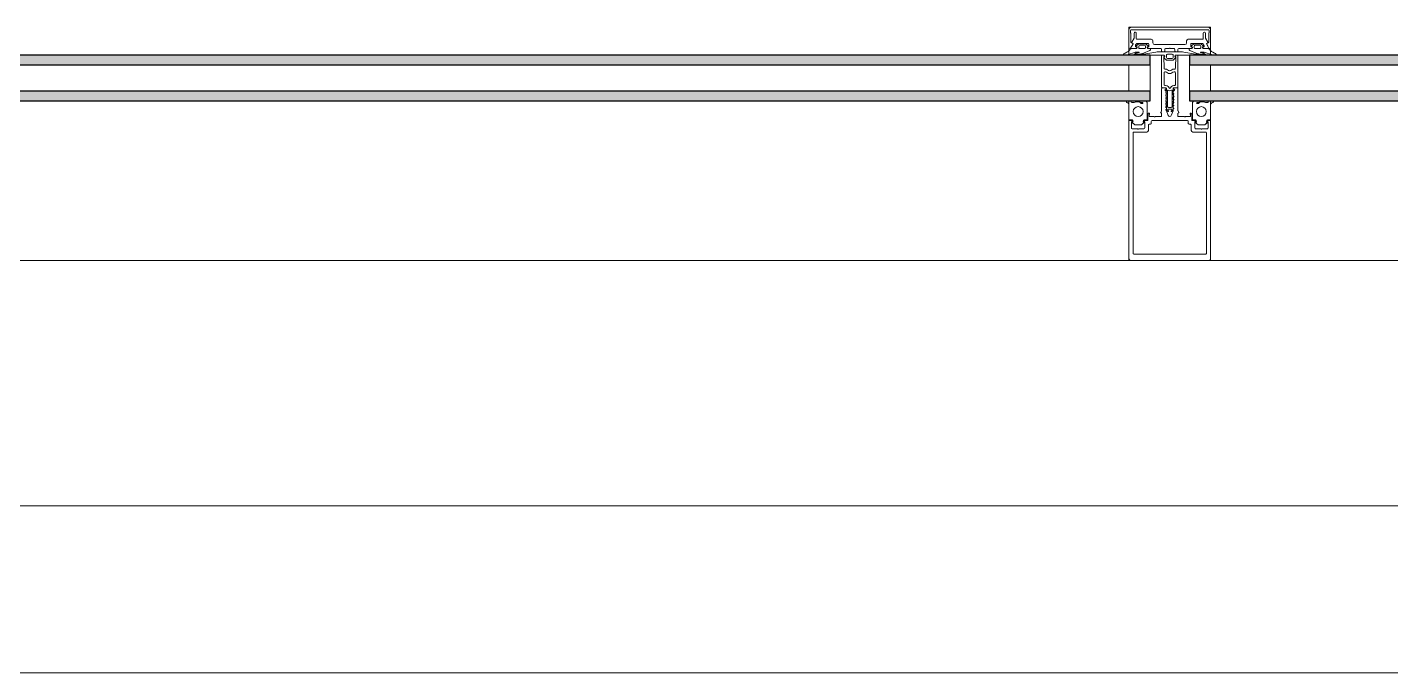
# Model space of a CAD drawing. Header units: millimetres. Extents: x 90978 to 295199, y -4084 to 97293.
# Drawn here: x 201352 to 202186, y 34301 to 34696 of the extents above; entities that cross this region are included whole.
import ezdxf

# ---------------------------------------------------------------- set-up
doc = ezdxf.new("R2010")
doc.units = ezdxf.units.MM
doc.header["$MEASUREMENT"] = 0
for name, color, linetype, lineweight in [('CSM-STL-XX-ZZ-M3-A-XXXX-00001_detached _19_04_21__rvt-1-Level 0$0$A-DETL-GENF', 7, 'CONTINUOUS', 9), ('CSM-STL-XX-ZZ-M3-A-XXXX-00001_detached _19_04_21__rvt-1-Level 0$0$A-GLAZ-CURT', 7, 'CONTINUOUS', 9), ('CSM-STL-XX-ZZ-M3-A-XXXX-00001_detached _19_04_21__rvt-1-Level 0$0$A-GLAZ-CWMG', 7, 'CONTINUOUS', 9), ('CSM-STL-XX-ZZ-M3-A-XXXX-00001_detached _19_04_21__rvt-1-Level 0$0$A-WALL', 7, 'CONTINUOUS', 9), ('CSM-STL-XX-ZZ-M3-A-XXXX-00001_detached _19_04_21__rvt-1-Level 0$0$I-WALL', 7, 'CONTINUOUS', 9)]:
    doc.layers.add(name, color=color, linetype=linetype, lineweight=lineweight)

msp = doc.modelspace()

# ---------------------------------------------------------------- hatches: boundary and pattern name
at = {"layer": 'CSM-STL-XX-ZZ-M3-A-XXXX-00001_detached _19_04_21__rvt-1-Level 0$0$A-GLAZ-CURT'}
h = msp.add_hatch(color=256, dxfattribs=at)
h.paths.add_polyline_path([(202038.83, 34650.73), (202038.83, 34656.73), (200562.83, 34656.73), (200562.83, 34650.73), (201898.18, 34650.73)], flags=0)
h.paths.add_polyline_path([(201898.18, 34672.73), (202038.83, 34672.73), (202038.83, 34678.73), (200562.83, 34678.73), (200562.83, 34672.73), (201264.73, 34672.73)], flags=0)
h = msp.add_hatch(color=256, dxfattribs=at)
h.paths.add_polyline_path([(203538.83, 34650.73), (203538.83, 34656.73), (202062.83, 34656.73), (202062.83, 34650.73), (203398.18, 34650.73)], flags=0)
h.paths.add_polyline_path([(203398.18, 34672.73), (203538.83, 34672.73), (203538.83, 34678.73), (202062.83, 34678.73), (202062.83, 34672.73), (202764.73, 34672.73)], flags=0)

# ---------------------------------------------------------------- linework, layer by layer
at = {"layer": 'CSM-STL-XX-ZZ-M3-A-XXXX-00001_detached _19_04_21__rvt-1-Level 0$0$A-DETL-GENF'}
for p, q in [((202025.83, 34683.23), (202025.83, 34694.23)), ((202026.83, 34693.73), (202026.83, 34692.38)), ((202027.03, 34692.03), (202027.03, 34686.6)), ((202027.33, 34695.73), (202074.33, 34695.73)), ((202028.03, 34694.23), (202027.33, 34694.23)), ((202028.96, 34689.01), (202027.56, 34686.57)), ((202070.13, 34694.23), (202028.03, 34694.23)), ((202029.03, 34692.22), (202029.03, 34689.26)), ((202029.83, 34692.72), (202029.53, 34692.72)), ((202030.33, 34688.92), (202030.33, 34692.22)), ((202039.53, 34688.42), (202030.83, 34688.42)), ((202070.83, 34688.42), (202062.13, 34688.42)), ((202074.33, 34694.23), (202070.13, 34694.23)), ((202071.33, 34692.22), (202071.33, 34688.92)), ((202072.13, 34692.72), (202071.83, 34692.72)), ((202072.63, 34689.26), (202072.63, 34692.22)), ((202074.11, 34686.57), (202072.7, 34689.01)), ((202074.63, 34686.51), (202074.63, 34692.03)), ((202074.83, 34692.38), (202074.83, 34693.73)), ((202075.83, 34694.23), (202075.83, 34683.23)), ((202026.71, 34682.73), (202026.33, 34682.73)), ((202028.4, 34685.62), (202026.86, 34683.03)), ((202028.25, 34685.56), (202026.89, 34682.84)), ((202027.03, 34682.72), (202029.86, 34682.72)), ((202027.13, 34686.43), (202028.17, 34685.83)), ((202027.23, 34682.71), (202030.48, 34682.71)), ((202027.63, 34686.3), (202028.33, 34685.9)), ((202029.83, 34683.92), (202029.83, 34684.42)), ((202029.97, 34679.98), (202032.06, 34680.32)), ((202030.48, 34683.85), (202030.03, 34683.72)), ((202032.02, 34680.51), (202030.26, 34680.51)), ((202030.33, 34684.37), (202031.83, 34685.71)), ((202030.68, 34683.81), (202030.48, 34683.85)), ((202030.68, 34682.91), (202030.68, 34683.81)), ((202031.33, 34685.92), (202037.53, 34685.92)), ((202031.83, 34685.71), (202036.04, 34685.71)), ((202031.93, 34684.21), (202031.93, 34683.21)), ((202035.43, 34684.71), (202032.43, 34684.71)), ((202032.43, 34682.71), (202035.43, 34682.71)), ((202038.62, 34681.59), (202034.73, 34680.01)), ((202035.02, 34679.29), (202042.24, 34680.56)), ((202035.93, 34683.21), (202035.93, 34684.21)), ((202036.04, 34685.71), (202037.53, 34684.37)), ((202037.38, 34683.85), (202037.18, 34683.81)), ((202037.18, 34683.81), (202037.18, 34682.91)), ((202037.83, 34683.72), (202037.38, 34683.85)), ((202037.38, 34682.71), (202038.93, 34682.71)), ((202038.01, 34682.72), (202045.33, 34682.72)), ((202038.03, 34685.42), (202038.03, 34683.92)), ((202038.93, 34682.71), (202038.93, 34682.05)), ((202040.53, 34686.22), (202040.53, 34687.42)), ((202050.83, 34685.22), (202041.53, 34685.22)), ((202043.98, 34680.71), (202050.83, 34680.71)), ((202045.83, 34682.22), (202045.83, 34681.22)), ((202046.33, 34680.72), (202047.23, 34680.72)), ((202047.73, 34681.22), (202047.73, 34682.22)), ((202048.23, 34682.72), (202050.53, 34682.72)), ((202060.13, 34685.22), (202050.83, 34685.22)), ((202050.83, 34680.71), (202057.69, 34680.71)), ((202051.13, 34682.72), (202053.43, 34682.72)), ((202053.93, 34682.22), (202053.93, 34681.22)), ((202054.43, 34680.72), (202055.33, 34680.72)), ((202055.83, 34681.22), (202055.83, 34682.22)), ((202056.33, 34682.72), (202063.66, 34682.72)), ((202059.42, 34680.56), (202066.64, 34679.29)), ((202061.13, 34687.42), (202061.13, 34686.22)), ((202062.73, 34682.71), (202062.73, 34682.05)), ((202064.28, 34682.71), (202062.73, 34682.71)), ((202063.04, 34681.59), (202066.93, 34680.01)), ((202063.63, 34683.92), (202063.63, 34685.42)), ((202063.83, 34683.72), (202064.28, 34683.85)), ((202064.13, 34685.92), (202070.33, 34685.92)), ((202065.63, 34685.71), (202064.13, 34684.37)), ((202064.28, 34683.85), (202064.48, 34683.81)), ((202064.48, 34683.81), (202064.48, 34682.91)), ((202069.84, 34685.71), (202065.63, 34685.71)), ((202065.73, 34683.21), (202065.73, 34684.21)), ((202066.23, 34684.71), (202069.23, 34684.71)), ((202069.23, 34682.71), (202066.23, 34682.71)), ((202071.69, 34679.98), (202069.61, 34680.32)), ((202069.64, 34680.51), (202071.4, 34680.51)), ((202069.73, 34684.21), (202069.73, 34683.21)), ((202071.33, 34684.37), (202069.84, 34685.71)), ((202070.98, 34683.81), (202071.18, 34683.85)), ((202070.98, 34682.91), (202070.98, 34683.81)), ((202071.18, 34683.85), (202071.63, 34683.72)), ((202074.43, 34682.71), (202071.18, 34682.71)), ((202071.81, 34682.72), (202074.63, 34682.72)), ((202071.83, 34684.42), (202071.83, 34683.92)), ((202074.8, 34683.03), (202073.26, 34685.62)), ((202073.33, 34685.9), (202074.03, 34686.3)), ((202074.78, 34682.84), (202073.42, 34685.55)), ((202073.51, 34685.82), (202074.52, 34686.33)), ((202075.33, 34682.73), (202074.96, 34682.73)), ((202023.64, 34678.71), (202022.67, 34678.71)), ((202029.03, 34679.21), (202034.16, 34679.21)), ((202045.83, 34678.71), (202029.03, 34678.71)), ((202047.18, 34678.71), (202045.83, 34678.71)), ((202045.83, 34678.52), (202045.83, 34659.22)), ((202046.91, 34678.72), (202046.03, 34678.72)), ((202047.13, 34677.82), (202047.58, 34677.82)), ((202047.32, 34670.71), (202047.13, 34677.82)), ((202048.83, 34675.71), (202047.24, 34677.05)), ((202047.38, 34677.57), (202047.58, 34677.61)), ((202047.58, 34677.61), (202047.58, 34678.31)), ((202048.83, 34678.81), (202048.83, 34677.21)), ((202052.83, 34675.71), (202048.83, 34675.71)), ((202050.83, 34679.31), (202049.33, 34679.31)), ((202049.33, 34676.71), (202052.33, 34676.71)), ((202052.33, 34679.31), (202050.83, 34679.31)), ((202052.83, 34677.21), (202052.83, 34678.81)), ((202054.42, 34677.05), (202052.83, 34675.71)), ((202054.08, 34678.31), (202054.08, 34677.61)), ((202054.08, 34677.82), (202054.53, 34677.82)), ((202054.08, 34677.61), (202054.28, 34677.57)), ((202054.53, 34677.82), (202054.36, 34671.22)), ((202055.83, 34678.71), (202054.48, 34678.71)), ((202055.63, 34678.72), (202054.75, 34678.72)), ((202072.63, 34678.71), (202055.83, 34678.71)), ((202055.83, 34668.87), (202055.83, 34678.52)), ((202067.51, 34679.21), (202072.63, 34679.21)), ((202078.02, 34678.71), (202078.99, 34678.71)), ((202047.33, 34660.72), (202047.33, 34667.92)), ((202048.19, 34670.22), (202047.82, 34670.22)), ((202047.83, 34668.42), (202048.19, 34668.42)), ((202053.84, 34670.22), (202053.48, 34670.22)), ((202053.48, 34668.42), (202053.65, 34668.42)), ((202053.65, 34668.42), (202053.83, 34668.42)), ((202054.33, 34667.92), (202054.33, 34660.72)), ((202054.36, 34671.22), (202054.34, 34670.71)), ((202055.83, 34659.22), (202055.83, 34668.87)), ((202045.83, 34644.85), (202045.83, 34658.22)), ((202046.33, 34658.72), (202048.3, 34658.72)), ((202048.23, 34658.72), (202046.33, 34658.72)), ((202048.3, 34660.22), (202047.83, 34660.22)), ((202047.83, 34657.51), (202048.63, 34656.63)), ((202048.53, 34657.82), (202048.03, 34657.82)), ((202048.63, 34656.25), (202048.23, 34656.02)), ((202048.23, 34656.02), (202048.63, 34655.79)), ((202048.73, 34655.62), (202048.66, 34654.47)), ((202048.73, 34658.22), (202048.73, 34658.02)), ((202050.68, 34658.49), (202049.83, 34659.51)), ((202051.84, 34659.51), (202050.98, 34658.49)), ((202052.93, 34658.02), (202052.93, 34658.22)), ((202052.93, 34655.53), (202052.93, 34656.32)), ((202053.43, 34655.12), (202053.03, 34655.35)), ((202053.03, 34654.89), (202053.43, 34655.12)), ((202053.08, 34656.67), (202053.77, 34657.36)), ((202053.63, 34657.82), (202053.13, 34657.82)), ((202053.36, 34658.72), (202055.33, 34658.72)), ((202055.33, 34658.72), (202053.36, 34658.72)), ((202053.83, 34660.22), (202053.37, 34660.22)), ((202053.77, 34657.36), (202053.83, 34657.62)), ((202055.83, 34658.22), (202055.83, 34644.85)), ((202027.13, 34650.74), (202024.66, 34650.74)), ((202025.83, 34648.27), (202025.83, 34639.13)), ((202027.13, 34650.33), (202027.13, 34650.74)), ((202029.08, 34649.83), (202027.63, 34649.83)), ((202031.43, 34650.13), (202030.13, 34650.13)), ((202035.53, 34650.73), (202032.76, 34650.73)), ((202032.76, 34649.73), (202034.19, 34649.73)), ((202034.19, 34649.23), (202033.26, 34649.23)), ((202037.03, 34639.13), (202037.03, 34649.23)), ((202048.53, 34654.4), (202048.23, 34654.22)), ((202048.23, 34654.22), (202048.63, 34653.99)), ((202048.63, 34652.65), (202048.23, 34652.42)), ((202048.23, 34652.42), (202048.63, 34652.19)), ((202048.63, 34650.85), (202048.23, 34650.62)), ((202048.23, 34650.62), (202048.63, 34650.39)), ((202048.63, 34649.05), (202048.23, 34648.82)), ((202048.23, 34648.82), (202048.63, 34648.59)), ((202048.63, 34647.25), (202048.23, 34647.02)), ((202048.23, 34647.02), (202048.63, 34646.79)), ((202048.46, 34654.12), (202048.64, 34653.8)), ((202048.46, 34651.42), (202048.64, 34651.11)), ((202048.63, 34652.19), (202048.63, 34651.75)), ((202048.64, 34653.8), (202048.73, 34652.83)), ((202048.64, 34651.11), (202048.73, 34652.02)), ((202048.73, 34650.22), (202048.73, 34649.23)), ((202048.73, 34648.42), (202048.73, 34647.43)), ((202050.83, 34646.72), (202049.95, 34646.72)), ((202051.71, 34646.72), (202050.83, 34646.72)), ((202052.93, 34654.72), (202053.02, 34653.8)), ((202052.93, 34651.93), (202052.93, 34652.92)), ((202052.93, 34650.13), (202053.03, 34651.11)), ((202052.93, 34648.33), (202052.93, 34649.32)), ((202052.93, 34646.53), (202052.93, 34647.52)), ((202053.02, 34653.8), (202053.21, 34654.12)), ((202053.43, 34653.32), (202053.03, 34653.55)), ((202053.03, 34653.09), (202053.43, 34653.32)), ((202053.03, 34651.75), (202053.03, 34652.22)), ((202053.43, 34651.52), (202053.03, 34651.75)), ((202053.03, 34651.29), (202053.43, 34651.52)), ((202053.03, 34651.11), (202053.21, 34651.42)), ((202053.43, 34649.72), (202053.03, 34649.95)), ((202053.03, 34649.49), (202053.43, 34649.72)), ((202053.43, 34647.92), (202053.03, 34648.15)), ((202053.03, 34647.69), (202053.43, 34647.92)), ((202064.63, 34639.13), (202064.63, 34649.23)), ((202066.13, 34650.73), (202068.91, 34650.73)), ((202068.91, 34649.73), (202067.48, 34649.73)), ((202067.48, 34649.23), (202068.41, 34649.23)), ((202070.23, 34650.13), (202071.53, 34650.13)), ((202072.59, 34649.83), (202074.03, 34649.83)), ((202074.53, 34650.73), (202077.01, 34650.73)), ((202074.53, 34650.33), (202074.53, 34650.73)), ((202075.83, 34648.26), (202075.83, 34639.13)), ((202025.83, 34639.13), (202027.83, 34639.13)), ((202026.33, 34638.72), (202027.36, 34638.72)), ((202028.23, 34638.09), (202028.23, 34638.73)), ((202034.73, 34638.09), (202034.73, 34638.73)), ((202035.13, 34639.13), (202037.03, 34639.13)), ((202035.51, 34638.72), (202037.13, 34638.72)), ((202037.33, 34638.92), (202037.33, 34642.36)), ((202037.42, 34642.65), (202037.7, 34643.05)), ((202038.13, 34642.11), (202038.13, 34641.42)), ((202038.36, 34642.59), (202038.22, 34642.4)), ((202038.33, 34641.22), (202041.28, 34641.22)), ((202045.43, 34638.72), (202040.03, 34638.72)), ((202041.88, 34641.22), (202045.63, 34641.22)), ((202045.26, 34643.72), (202045.76, 34644.6)), ((202045.63, 34643.42), (202045.43, 34643.42)), ((202050.83, 34638.72), (202045.43, 34638.72)), ((202045.83, 34641.42), (202045.83, 34643.22)), ((202048.63, 34645.45), (202048.23, 34645.22)), ((202048.23, 34645.22), (202048.63, 34644.99)), ((202048.73, 34646.62), (202048.84, 34645.63)), ((202048.77, 34644.59), (202049.91, 34641.84)), ((202048.84, 34645.63), (202049.58, 34644.35)), ((202050.02, 34644.58), (202049.62, 34645.44)), ((202049.8, 34645.72), (202051.86, 34645.72)), ((202061.63, 34638.72), (202050.83, 34638.72)), ((202052.05, 34645.44), (202051.64, 34644.58)), ((202051.76, 34641.84), (202052.89, 34644.59)), ((202052.09, 34644.35), (202052.83, 34645.63)), ((202052.83, 34645.63), (202052.93, 34644.78)), ((202053.43, 34646.12), (202053.03, 34646.35)), ((202053.03, 34645.89), (202053.43, 34646.12)), ((202055.83, 34643.22), (202055.83, 34641.42)), ((202055.9, 34644.6), (202056.41, 34643.72)), ((202056.23, 34643.42), (202056.03, 34643.42)), ((202056.03, 34641.22), (202059.78, 34641.22)), ((202060.38, 34641.22), (202063.33, 34641.22)), ((202063.44, 34642.4), (202063.3, 34642.59)), ((202063.53, 34641.42), (202063.53, 34642.11)), ((202063.96, 34643.05), (202064.24, 34642.65)), ((202064.33, 34642.36), (202064.33, 34638.92)), ((202064.53, 34638.72), (202066.16, 34638.72)), ((202066.53, 34639.13), (202064.63, 34639.13)), ((202066.93, 34638.08), (202066.93, 34638.73)), ((202073.43, 34638.08), (202073.43, 34638.73)), ((202075.83, 34639.13), (202073.83, 34639.13)), ((202074.31, 34638.72), (202075.33, 34638.72)), ((202025.83, 34626.05), (202025.83, 34638.22)), ((202027.33, 34637.52), (202027.33, 34634.22)), ((202029.48, 34636.13), (202027.44, 34637.85)), ((202028.13, 34637.72), (202027.53, 34637.72)), ((202028.23, 34638.09), (202027.63, 34638.09)), ((202027.83, 34633.72), (202031.13, 34633.72)), ((202027.89, 34637.47), (202029.48, 34636.13)), ((202028.33, 34631.22), (202028.33, 34626.05)), ((202036.73, 34631.72), (202028.83, 34631.72)), ((202029.48, 34636.13), (202033.48, 34636.13)), ((202031.73, 34633.72), (202035.03, 34633.72)), ((202033.48, 34636.13), (202035.53, 34637.85)), ((202034.73, 34638.09), (202035.33, 34638.09)), ((202035.33, 34637.72), (202034.73, 34637.72)), ((202035.53, 34634.22), (202035.53, 34637.52)), ((202037.73, 34636.02), (202037.73, 34632.72)), ((202039.03, 34636.52), (202038.23, 34636.52)), ((202039.53, 34638.22), (202039.53, 34637.02)), ((202062.13, 34637.02), (202062.13, 34638.22)), ((202063.43, 34636.52), (202062.63, 34636.52)), ((202063.93, 34632.72), (202063.93, 34636.02)), ((202072.83, 34631.72), (202064.93, 34631.72)), ((202066.13, 34637.52), (202066.13, 34634.22)), ((202068.18, 34636.13), (202066.14, 34637.84)), ((202066.93, 34638.08), (202066.33, 34638.08)), ((202066.93, 34637.72), (202066.33, 34637.72)), ((202066.63, 34633.72), (202069.93, 34633.72)), ((202072.18, 34636.13), (202068.18, 34636.13)), ((202070.53, 34633.72), (202073.83, 34633.72)), ((202072.18, 34636.13), (202074.23, 34637.84)), ((202073.78, 34637.47), (202072.18, 34636.13)), ((202073.33, 34626.05), (202073.33, 34631.22)), ((202073.43, 34638.08), (202074.03, 34638.08)), ((202074.13, 34637.72), (202073.53, 34637.72)), ((202074.33, 34634.22), (202074.33, 34637.52)), ((202075.83, 34638.22), (202075.83, 34626.05)), ((202025.83, 34564.93), (202025.83, 34626.05)), ((202028.33, 34626.05), (202028.33, 34564.93)), ((202073.33, 34564.93), (202073.33, 34626.05)), ((202075.83, 34564.93), (202075.83, 34626.05)), ((202025.83, 34564.92), (202025.83, 34554.23)), ((202028.33, 34557.53), (202028.33, 34564.92)), ((202073.33, 34564.92), (202073.33, 34557.53)), ((202075.83, 34554.23), (202075.83, 34564.92)), ((202072.83, 34557.03), (202028.83, 34557.03)), ((202026.83, 34553.23), (202074.83, 34553.23))]:
    msp.add_line(p, q, dxfattribs=at)
for centre in [(202031.48, 34644.23), (202070.18, 34644.23)]:
    msp.add_circle(centre, 3, dxfattribs=at)
for centre, radius, start, end in [((202027.33, 34694.23), 1.5, 90, 180), ((202027.33, 34693.73), 0.5, 90, 180), ((202027.03, 34692.38), 0.2, 180, 240.00662), ((202026.83, 34692.03), 0.2, 0, 60.00662), ((202028.53, 34689.26), 0.5, 330, 0), ((202029.53, 34692.22), 0.5, 90, 180), ((202029.83, 34692.22), 0.5, 0, 90), ((202030.83, 34688.92), 0.5, 180, 270), ((202039.53, 34687.42), 1, 0, 90), ((202062.13, 34687.42), 1, 90, 180), ((202070.83, 34688.92), 0.5, 270, 0), ((202071.83, 34692.22), 0.5, 90, 180), ((202072.13, 34692.22), 0.5, 0, 90), ((202073.13, 34689.26), 0.5, 180, 210), ((202074.33, 34694.23), 1.5, 0, 90), ((202074.33, 34693.73), 0.5, 0, 90), ((202074.83, 34692.03), 0.2, 120.00001, 180), ((202074.63, 34692.38), 0.2, 300.00001, 0), ((202024.2, 34678.12), 2, 109.94796, 151.0662), ((202021.13, 34686.58), 7, 289.94796, 324.42394), ((202013.39, 34723.52), 46, 283.32069, 290.14375), ((202026.33, 34683.23), 0.5, 180, 270), ((202026.71, 34682.93), 0.2, 270, 333.43445), ((202027.03, 34682.92), 0.2, 149.2563, 270), ((202027.23, 34682.21), 0.5, 90, 144.42394), ((202027.23, 34686.6), 0.2, 180, 239.9992), ((202027.73, 34686.47), 0.2, 150, 240.00001), ((202028.07, 34685.65), 0.2, 333.43445, 59.9992), ((202028.23, 34685.72), 0.2, 329.2563, 60.00001), ((202030.26, 34677.51), 3, 90, 110.14375), ((202031.33, 34684.42), 1.5, 90, 180), ((202030.03, 34683.92), 0.2, 180, 270.00004), ((202029.86, 34683.72), 1, 270, 345.52252), ((202030.53, 34684.14), 0.3, 132.00002, 259.99992), ((202030.48, 34682.91), 0.2, 270, 0), ((202030.63, 34683.52), 0.2, 345.52252, 89.99994), ((202032.43, 34684.21), 0.5, 90, 180), ((202032.43, 34683.21), 0.5, 180, 224.9999), ((202032.02, 34680.41), 0.1, 291.82887, 90), ((202032.43, 34683.21), 0.5, 225.00002, 270), ((202031.01, 34687.8), 8.63, 279.8385, 295.57692), ((202035.43, 34684.21), 0.5, 0, 90), ((202035.43, 34683.21), 0.5, 270, 0), ((202037.23, 34683.52), 0.2, 90.00006, 194.47748), ((202038.01, 34683.72), 1, 194.47748, 270), ((202037.38, 34682.91), 0.2, 180, 270), ((202037.33, 34684.14), 0.3, 279.99998, 48), ((202037.53, 34685.42), 0.5, 0, 90), ((202037.83, 34683.92), 0.2, 269.99996, 0), ((202038.43, 34682.05), 0.5, 292.03623, 0), ((202041.53, 34686.22), 1, 180, 270), ((202043.98, 34670.71), 10, 90, 100.00001), ((202045.33, 34682.22), 0.5, 0, 90), ((202046.33, 34681.22), 0.5, 180, 270), ((202047.23, 34681.22), 0.5, 270, 0), ((202048.23, 34682.22), 0.5, 90, 180), ((202050.83, 34682.72), 0.3, 89.99996, 180.00004), ((202050.83, 34682.72), 0.3, 359.99996, 90.00005), ((202053.43, 34682.22), 0.5, 0, 90), ((202054.43, 34681.22), 0.5, 180, 270), ((202055.33, 34681.22), 0.5, 270, 0), ((202056.33, 34682.22), 0.5, 90, 180), ((202057.69, 34670.71), 10, 79.99999, 90), ((202060.13, 34686.22), 1, 270, 0), ((202063.23, 34682.05), 0.5, 180, 247.96378), ((202064.13, 34685.42), 0.5, 90, 180), ((202063.83, 34683.92), 0.2, 180, 270.00004), ((202063.66, 34683.72), 1, 270, 345.52252), ((202064.33, 34684.14), 0.3, 132.00002, 259.99992), ((202064.28, 34682.91), 0.2, 270, 0), ((202064.43, 34683.52), 0.2, 345.52252, 89.99994), ((202066.23, 34684.21), 0.5, 90, 180), ((202066.23, 34683.21), 0.5, 180, 270), ((202070.66, 34687.8), 8.63, 244.42308, 260.1615), ((202069.23, 34684.21), 0.5, 0, 90), ((202069.23, 34683.21), 0.5, 270, 315.00003), ((202069.64, 34680.41), 0.1, 90, 248.17142), ((202069.23, 34683.21), 0.5, 314.99996, 0), ((202070.33, 34684.42), 1.5, 0, 90), ((202071.03, 34683.52), 0.2, 90.00006, 194.47748), ((202071.81, 34683.72), 1, 194.47748, 270), ((202071.18, 34682.91), 0.2, 180, 270), ((202071.13, 34684.14), 0.3, 279.99998, 48), ((202071.4, 34677.51), 3, 69.85625, 90), ((202071.63, 34683.92), 0.2, 269.99996, 0), ((202088.27, 34723.52), 46, 249.85625, 256.67931), ((202073.43, 34685.72), 0.2, 119.99999, 210.7437), ((202073.6, 34685.64), 0.2, 116.56501, 206.56503), ((202073.93, 34686.47), 0.2, 299.99999, 30), ((202074.43, 34682.21), 0.5, 35.57605, 90), ((202074.43, 34686.51), 0.2, 296.56501, 0), ((202074.63, 34682.92), 0.2, 270, 30.7437), ((202074.96, 34682.93), 0.2, 206.56503, 270), ((202080.53, 34686.58), 7, 215.57605, 250.05204), ((202075.33, 34683.23), 0.5, 270, 0), ((202077.46, 34678.12), 2, 28.9338, 70.05204), ((202022.67, 34678.96), 0.25, 151.0662, 270), ((202023.64, 34680.21), 1.5, 270, 283.32069), ((202029.03, 34679.01), 0.2, 90, 180.00004), ((202029.03, 34678.91), 0.2, 179.99996, 270), ((202030.12, 34679.61), 0.4, 111.82865, 270), ((202031.01, 34687.8), 8.63, 264.10007, 279.8385), ((202034.16, 34684.21), 5, 270, 280.00001), ((202046.03, 34678.52), 0.2, 90, 180), ((202046.91, 34677.82), 0.9, 16.6016, 90), ((202047.43, 34677.28), 0.3, 100.00005, 230.00002), ((202047.18, 34678.31), 0.4, 0, 90), ((202047.58, 34678.02), 0.2, 270, 0.00004), ((202049.33, 34678.81), 0.5, 90, 180), ((202049.33, 34677.21), 0.5, 180, 270), ((202052.33, 34678.81), 0.5, 0, 90), ((202052.33, 34677.21), 0.5, 270, 0), ((202054.08, 34678.02), 0.2, 179.99996, 270), ((202054.75, 34677.82), 0.9, 90, 163.39843), ((202054.48, 34678.31), 0.4, 90, 180), ((202054.23, 34677.28), 0.3, 310, 79.9999), ((202055.63, 34678.52), 0.2, 0, 90), ((202067.51, 34684.21), 5, 259.99999, 270), ((202070.66, 34687.8), 8.63, 260.1615, 275.89993), ((202071.54, 34679.61), 0.4, 270, 68.17135), ((202072.63, 34679.01), 0.2, 359.99996, 90), ((202072.63, 34678.91), 0.2, 270, 0.00004), ((202078.02, 34680.21), 1.5, 256.67931, 270), ((202078.99, 34678.96), 0.25, 270, 28.9338), ((202047.82, 34670.72), 0.5, 181.50743, 270), ((202047.83, 34667.92), 0.5, 90, 180), ((202048.19, 34668.22), 2, 48.59036, 90), ((202048.19, 34666.42), 2, 48.59036, 90), ((202050.83, 34671.22), 2, 228.59036, 270.00425), ((202050.83, 34669.42), 2, 228.59036, 270.00425), ((202050.83, 34671.22), 2, 270.0042, 311.40965), ((202050.83, 34669.42), 2, 270.0042, 311.40965), ((202053.48, 34668.22), 2, 90, 131.40965), ((202053.48, 34666.42), 2, 90, 131.40965), ((202053.83, 34667.92), 0.5, 0, 90), ((202053.84, 34670.72), 0.5, 270, 358.49039), ((202046.33, 34659.22), 0.5, 180, 270), ((202046.33, 34658.22), 0.5, 89.99996, 180), ((202047.83, 34660.72), 0.5, 180, 270), ((202048.03, 34657.62), 0.2, 90, 180.00004), ((202048.23, 34658.22), 0.5, 0, 90), ((202048.3, 34658.22), 2, 39.99998, 90), ((202048.3, 34658.22), 0.5, 356.76204, 90), ((202048.53, 34658.02), 0.2, 270, 0), ((202048.53, 34656.43), 0.2, 300.0001, 21.15604), ((202048.53, 34655.62), 0.2, 0.00003, 60.00001), ((202154.36, 34652.22), 105.73, 176.76204, 178.78338), ((202154.36, 34652.22), 105.03, 177.31275, 182.74177), ((202049.65, 34657.14), 0.2, 51.41925, 177.31275), ((202050.83, 34658.62), 1.7, 231.41925, 270.00007), ((202050.83, 34658.62), 0.2, 219.99998, 270.0002), ((202050.83, 34658.62), 0.2, 269.9998, 320.00002), ((202050.83, 34658.62), 1.7, 269.99993, 308.58076), ((202053.37, 34658.22), 2, 90, 140.00002), ((202052.02, 34657.14), 0.2, 65.63412, 128.58076), ((202052.02, 34657.14), 0.2, 2.68725, 65.63389), ((201947.31, 34652.22), 105.03, 357.25823, 2.68725), ((202053.36, 34658.22), 0.5, 90, 183.23805), ((201947.31, 34652.22), 105.72, 1.21648, 3.23805), ((202053.43, 34658.22), 0.5, 90, 180), ((202053.13, 34658.02), 0.2, 180, 270), ((202053.43, 34656.32), 0.5, 135, 180), ((202053.13, 34655.53), 0.2, 180, 239.9999), ((202053.63, 34657.62), 0.2, 359.99996, 90), ((202053.83, 34660.72), 0.5, 270, 315.00003), ((202053.83, 34660.72), 0.5, 314.99996, 0), ((202055.33, 34659.22), 0.5, 270, 0), ((202055.33, 34658.22), 0.5, 0, 90.00004), ((202024.66, 34650.24), 0.5, 90, 260.60774), ((202024.33, 34648.27), 1.5, 0, 80.60774), ((202027.63, 34650.33), 0.5, 180, 270), ((202030.13, 34648.13), 2, 90, 121.78833), ((202031.43, 34648.13), 2, 37.49525, 90), ((202032.76, 34650.23), 0.5, 90, 270), ((202033.26, 34649.53), 0.3, 217.49525, 270), ((202034.19, 34649.48), 0.25, 270, 90), ((202035.53, 34649.23), 1.5, 0, 90), ((202048.63, 34654.22), 0.2, 119.9999, 179.99922), ((202048.63, 34651.52), 0.2, 120.00001, 179.99997), ((202048.53, 34654.63), 0.2, 300.00001, 359.99997), ((202048.53, 34653.82), 0.2, 0.00003, 60.00001), ((202154.36, 34652.22), 105.73, 179.14399, 179.99998), ((202048.53, 34652.83), 0.2, 300.0001, 359.99997), ((202048.53, 34652.02), 0.2, 0.00003, 60.00001), ((202048.53, 34651.03), 0.2, 300.0001, 359.99997), ((202048.53, 34650.22), 0.2, 0, 60.00001), ((202048.53, 34649.23), 0.2, 300.0001, 0), ((202048.53, 34648.42), 0.2, 0, 60.00001), ((202048.53, 34647.43), 0.2, 300.0001, 0), ((202048.53, 34646.62), 0.2, 0.00003, 60.00001), ((202154.36, 34652.22), 105.73, 180.60164, 183.57742), ((202049.95, 34647.22), 0.5, 182.74177, 270), ((202051.71, 34647.22), 0.5, 270, 357.25823), ((201947.3, 34652.22), 105.73, 356.42257, 359.39835), ((202053.13, 34654.72), 0.2, 119.99999, 179.99997), ((202053.13, 34653.73), 0.2, 180.00003, 239.9999), ((202053.13, 34652.92), 0.2, 119.99999, 180), ((202053.13, 34651.93), 0.2, 180, 239.65603), ((202053.13, 34651.12), 0.2, 119.99999, 179.99997), ((202053.13, 34650.13), 0.2, 180.00003, 239.9999), ((202053.13, 34649.32), 0.2, 119.99999, 180), ((202053.13, 34648.33), 0.2, 180, 239.9999), ((202053.13, 34647.52), 0.2, 119.99999, 180), ((201947.3, 34652.22), 105.73, 0.00002, 0.85601), ((202053.03, 34654.22), 0.2, 359.99939, 59.99935), ((202053.03, 34651.52), 0.2, 0.00003, 59.99999), ((202066.13, 34649.23), 1.5, 90, 180), ((202067.48, 34649.48), 0.25, 90, 270), ((202068.41, 34649.53), 0.3, 270, 322.50475), ((202070.23, 34648.13), 2, 90, 142.50475), ((202068.91, 34650.23), 0.5, 270, 90), ((202071.53, 34648.13), 2, 58.21167, 90), ((202074.03, 34650.33), 0.5, 270, 0), ((202077.33, 34648.26), 1.5, 99.39226, 180), ((202077.01, 34650.23), 0.5, 279.39226, 90), ((202026.33, 34638.22), 0.5, 90, 180), ((202027.36, 34637.72), 1, 14.47752, 90), ((202027.83, 34638.73), 0.4, 0, 90), ((202027.83, 34638.73), 0.4, 0, 90), ((202035.51, 34637.72), 1, 90, 165.52252), ((202035.13, 34638.73), 0.4, 90, 180), ((202037.13, 34638.92), 0.2, 270, 0), ((202037.83, 34642.36), 0.5, 144.99995, 180), ((202038.03, 34642.82), 0.4, 90.00005, 144.99995), ((202038.03, 34642.82), 0.4, 325.00003, 90.00004), ((202038.63, 34642.11), 0.5, 145.00003, 180), ((202038.33, 34641.42), 0.2, 180, 270), ((202040.03, 34638.22), 0.5, 90, 180), ((202041.58, 34641.22), 0.3, 180, 0), ((202045.43, 34643.62), 0.2, 149.99999, 270), ((202045.63, 34643.22), 0.2, 0, 90), ((202045.63, 34641.42), 0.2, 270, 0), ((202045.33, 34644.85), 0.5, 329.99999, 0), ((202048.53, 34645.63), 0.2, 300.0001, 359.99997), ((202048.53, 34644.82), 0.2, 0.00022, 59.99998), ((202049.23, 34644.78), 0.5, 180.00031, 202.49999), ((202049.79, 34644.47), 0.25, 209.99999, 270.00006), ((202049.8, 34645.52), 0.2, 90, 205.00005), ((202049.79, 34644.47), 0.25, 269.99996, 0.00004), ((202050.83, 34642.22), 1, 202.49999, 269.99999), ((202050.83, 34642.22), 1, 269.99996, 337.50001), ((202051.87, 34644.47), 0.25, 179.99996, 270.00004), ((202051.86, 34645.52), 0.2, 335.00001, 90), ((202051.87, 34644.47), 0.25, 270.00006, 330.00001), ((202052.43, 34644.78), 0.5, 337.50001, 359.99998), ((202053.13, 34646.53), 0.2, 180, 239.9999), ((202053.13, 34645.72), 0.2, 119.99999, 179.99997), ((202056.33, 34644.85), 0.5, 180, 210.00001), ((202056.03, 34641.42), 0.2, 180, 270), ((202056.23, 34643.62), 0.2, 270, 30.00001), ((202060.08, 34641.22), 0.3, 180, 0), ((202061.63, 34638.22), 0.5, 0, 90), ((202063.63, 34642.82), 0.4, 90.00022, 214.99977), ((202063.33, 34641.42), 0.2, 270, 0), ((202063.03, 34642.11), 0.5, 0, 34.99977), ((202063.63, 34642.82), 0.4, 34.99996, 90.00021), ((202063.83, 34642.36), 0.5, 0, 34.99996), ((202064.53, 34638.92), 0.2, 180, 270), ((202066.16, 34637.72), 1, 14.47752, 90), ((202066.53, 34638.73), 0.4, 0, 90), ((202074.31, 34637.72), 1, 90, 165.52252), ((202073.83, 34638.73), 0.4, 90, 180), ((202073.83, 34638.73), 0.4, 90, 180), ((202075.33, 34638.22), 0.5, 0, 90), ((202027.53, 34637.52), 0.2, 90, 180), ((202027.83, 34634.22), 0.5, 180, 270), ((202027.63, 34637.89), 0.2, 90, 190.84112), ((202028.13, 34637.92), 0.2, 270, 14.47752), ((202028.83, 34631.22), 0.5, 90, 180), ((202031.43, 34633.72), 0.3, 180, 0), ((202034.73, 34637.92), 0.2, 165.52252, 270), ((202035.03, 34634.22), 0.5, 270, 0), ((202035.33, 34637.89), 0.2, 349.15888, 90), ((202035.33, 34637.52), 0.2, 0, 90), ((202036.73, 34632.72), 1, 270, 0), ((202038.23, 34636.02), 0.5, 90, 180), ((202039.03, 34637.02), 0.5, 270, 0), ((202062.63, 34637.02), 0.5, 180, 270), ((202063.43, 34636.02), 0.5, 0, 90), ((202064.93, 34632.72), 1, 180, 270), ((202066.33, 34637.88), 0.2, 90, 190.84112), ((202066.33, 34637.52), 0.2, 90, 180), ((202066.63, 34634.22), 0.5, 180, 270), ((202066.93, 34637.92), 0.2, 270, 14.47752), ((202070.23, 34633.72), 0.3, 180, 0), ((202072.83, 34631.22), 0.5, 0, 90), ((202073.53, 34637.92), 0.2, 165.52252, 270), ((202073.83, 34634.22), 0.5, 270, 0), ((202074.03, 34637.88), 0.2, 349.15888, 90), ((202074.13, 34637.52), 0.2, 0, 90), ((202028.83, 34557.53), 0.5, 180, 270), ((202072.83, 34557.53), 0.5, 270, 0), ((202026.83, 34554.23), 1, 180, 270), ((202074.83, 34554.23), 1, 270, 0)]:
    msp.add_arc(centre, radius, start, end, dxfattribs=at)
at = {"layer": 'CSM-STL-XX-ZZ-M3-A-XXXX-00001_detached _19_04_21__rvt-1-Level 0$0$A-GLAZ-CURT', "lineweight": 30}
for p, q in [((202038.83, 34678.73), (200562.83, 34678.73)), ((200562.83, 34672.73), (202038.83, 34672.73)), ((202038.83, 34672.73), (202038.83, 34678.73)), ((203538.83, 34678.73), (202062.83, 34678.73)), ((202062.83, 34678.73), (202062.83, 34672.73)), ((202062.83, 34672.73), (203538.83, 34672.73)), ((202038.83, 34656.73), (200562.83, 34656.73)), ((202038.83, 34650.73), (202038.83, 34656.73)), ((203538.83, 34656.73), (202062.83, 34656.73)), ((202062.83, 34656.73), (202062.83, 34650.73)), ((200562.83, 34650.73), (202038.83, 34650.73)), ((202062.83, 34650.73), (203538.83, 34650.73))]:
    msp.add_line(p, q, dxfattribs=at)
at = {"layer": 'CSM-STL-XX-ZZ-M3-A-XXXX-00001_detached _19_04_21__rvt-1-Level 0$0$A-GLAZ-CWMG', "lineweight": 20, "extrusion": (0, 0, -1)}
for p, q in [((202075.83, 34695.73), (202025.83, 34695.73)), ((202025.83, 34695.73), (202025.83, 34678.73)), ((202075.83, 34678.73), (202075.83, 34695.73)), ((202025.83, 34678.73), (202038.83, 34678.73)), ((202038.83, 34678.73), (202038.83, 34650.73)), ((202062.83, 34650.73), (202062.83, 34678.73)), ((202062.83, 34678.73), (202075.83, 34678.73)), ((202038.83, 34650.73), (202025.83, 34650.73)), ((202025.83, 34650.73), (202025.83, 34553.23)), ((202075.83, 34650.73), (202062.83, 34650.73)), ((202075.83, 34553.23), (202075.83, 34650.73)), ((202025.83, 34553.23), (202075.83, 34553.23))]:
    msp.add_line(p, q, dxfattribs=at)
at = {"layer": 'CSM-STL-XX-ZZ-M3-A-XXXX-00001_detached _19_04_21__rvt-1-Level 0$0$A-GLAZ-CWMG'}
for p, q in [((202025.83, 34672.73), (202025.83, 34656.73)), ((202075.83, 34656.68), (202075.83, 34672.79)), ((200575.83, 34553.23), (202025.83, 34553.23)), ((202075.83, 34553.23), (203525.83, 34553.23))]:
    msp.add_line(p, q, dxfattribs=at)
at = {"layer": 'CSM-STL-XX-ZZ-M3-A-XXXX-00001_detached _19_04_21__rvt-1-Level 0$0$A-WALL'}
msp.add_line((205050.83, 34403.23), (200525.83, 34403.23), dxfattribs=at)
at = {"layer": 'CSM-STL-XX-ZZ-M3-A-XXXX-00001_detached _19_04_21__rvt-1-Level 0$0$I-WALL'}
for p, q in [((200525.83, 34403.23), (205050.83, 34403.23)), ((205067.83, 34301.23), (200525.83, 34301.23))]:
    msp.add_line(p, q, dxfattribs=at)

doc.saveas('drawing.dxf')
